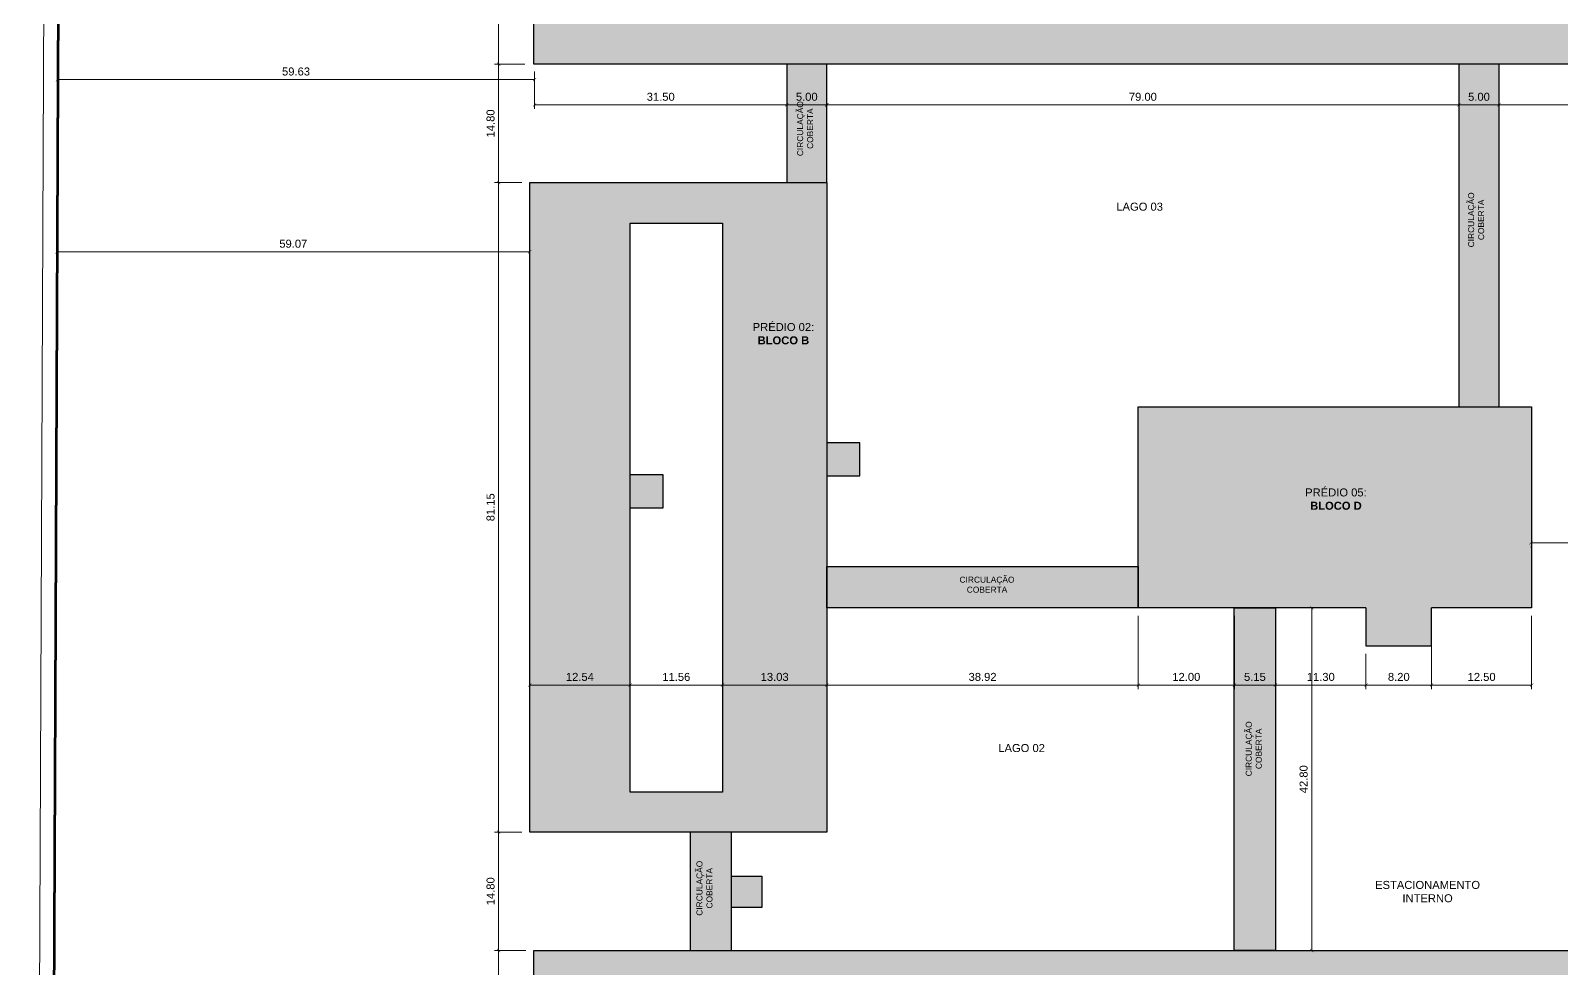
# Model space of a CAD drawing. Header units: millimetres. Extents: x 2511455 to 2519478, y 9208626 to 9211874.
# Drawn here: x 2511454.7 to 2511646, y 9208710.5 to 9208827.7 of the extents above; entities that cross this region are included whole.
import ezdxf

# ---------------------------------------------------------------- set-up
doc = ezdxf.new("R2010")
doc.units = ezdxf.units.MM
doc.header["$PDMODE"] = 3
doc.header["$PDSIZE"] = 0.2
doc.layers.add('2prancha', color=4, linetype='Continuous', lineweight=18)
for name, color, linetype in [('COTA 1 100', 2, 'Continuous'), ('HACHURA', 93, 'Continuous'), ('PENA 01', 1, 'Continuous'), ('PENA 02', 2, 'Continuous'), ('PENA 06', 6, 'Continuous'), ('terreno antigo', 9, 'Continuous'), ('TO-LIMITE TOP', 5, 'Continuous')]:
    doc.layers.add(name, color=color, linetype=linetype)
doc.styles.add('Luana', font='arial.ttf')
doc.dimstyles.new('arial 500', dxfattribs={"dimscale": 5, "dimtxt": 0.2, "dimasz": 0.08, "dimexe": 0.1, "dimexo": 0.2, "dimgap": 0.1, "dimtad": 1, "dimzin": 4, "dimdsep": 46, "dimtxsty": 'Luana', "dimblk": 'ARCHTICK', "dimcen": 0, "dimclrd": 7, "dimclre": 7, "dimclrt": 256, "dimadec": 0, "dimazin": 0, "dimtfac": 1, "dimtix": 1, "dimtmove": 0, "dimatfit": 3, "dimldrblk": 'CLOSEDBLANK', "dimfxl": 0, "dimlwd": 5, "dimlwe": 5, "dimarcsym": 0})

# ---------------------------------------------------------------- blocks, each defined once
blk = doc.blocks.new('_ArchTick')
at = {"color": 0, "linetype": 'ByBlock', "const_width": 0.15}
blk.add_lwpolyline([(-0.5, -0.5), (0.5, 0.5)], dxfattribs=at)
blk = doc.blocks.new('*D258')
at = {"layer": 'COTA 1 100', "color": 7, "lineweight": 5}
for p, q in [((2511516.55, 9208712.78), (2511512.67, 9208712.78)), ((2511513.17, 9208688.53), (2511513.17, 9208712.78)), ((2511516.55, 9208688.53), (2511512.67, 9208688.53))]:
    blk.add_line(p, q, dxfattribs=at)
at = {"layer": 'Defpoints', "color": 0}
for p in [(2511513.17, 9208712.78), (2511517.55, 9208712.78), (2511517.55, 9208688.53)]:
    blk.add_point(p, dxfattribs=at)
at = {"layer": 'COTA 1 100', "color": 7, "lineweight": 5, "xscale": 0.4, "yscale": 0.4, "zscale": 0.4}
for p, rotation in [((2511513.17, 9208712.78), 90), ((2511513.17, 9208688.53), 270)]:
    blk.add_blockref('_ArchTick', p, dxfattribs=dict(at, rotation=rotation))
at = {"layer": 'COTA 1 100', "insert": (2511512.16, 9208700.66), "char_height": 1, "attachment_point": 5, "rotation": 90, "style": 'Luana'}
blk.add_mtext('24.25', dxfattribs=at)
blk = doc.blocks.new('_ClosedBlank')
at = {"layer": '2prancha', "color": 0, "lineweight": -2}
for p, q in [((-1, 0.17), (0, 0)), ((-1, 0.17), (-1, -0.17)), ((0, 0), (-1, -0.17))]:
    blk.add_line(p, q, dxfattribs=at)
blk = doc.blocks.new('*D259')
at = {"layer": 'COTA 1 100', "color": 7, "lineweight": 5}
for p, q in [((2511516.05, 9208727.58), (2511512.67, 9208727.58)), ((2511513.17, 9208712.78), (2511513.17, 9208727.58)), ((2511516.55, 9208712.78), (2511512.67, 9208712.78))]:
    blk.add_line(p, q, dxfattribs=at)
at = {"layer": 'Defpoints', "color": 0}
for p in [(2511513.17, 9208727.58), (2511517.05, 9208727.58), (2511517.55, 9208712.78)]:
    blk.add_point(p, dxfattribs=at)
at = {"layer": 'COTA 1 100', "color": 7, "lineweight": 5, "xscale": 0.4, "yscale": 0.4, "zscale": 0.4}
for p, rotation in [((2511513.17, 9208727.58), 90), ((2511513.17, 9208712.78), 270)]:
    blk.add_blockref('_ArchTick', p, dxfattribs=dict(at, rotation=rotation))
at = {"layer": 'COTA 1 100', "insert": (2511512.16, 9208720.18), "char_height": 1, "attachment_point": 5, "rotation": 90, "style": 'Luana'}
blk.add_mtext('14.80', dxfattribs=at)
blk = doc.blocks.new('*D260')
at = {"layer": 'COTA 1 100', "color": 7, "lineweight": 5}
for p, q in [((2511516.05, 9208808.73), (2511512.67, 9208808.73)), ((2511513.17, 9208727.58), (2511513.17, 9208808.73)), ((2511516.05, 9208727.58), (2511512.67, 9208727.58))]:
    blk.add_line(p, q, dxfattribs=at)
at = {"layer": 'Defpoints', "color": 0}
for p in [(2511513.17, 9208808.73), (2511517.05, 9208808.73), (2511517.05, 9208727.58)]:
    blk.add_point(p, dxfattribs=at)
at = {"layer": 'COTA 1 100', "color": 7, "lineweight": 5, "xscale": 0.4, "yscale": 0.4, "zscale": 0.4}
for p, rotation in [((2511513.17, 9208808.73), 90), ((2511513.17, 9208727.58), 270)]:
    blk.add_blockref('_ArchTick', p, dxfattribs=dict(at, rotation=rotation))
at = {"layer": 'COTA 1 100', "insert": (2511512.16, 9208768.16), "char_height": 1, "attachment_point": 5, "rotation": 90, "style": 'Luana'}
blk.add_mtext('81.15', dxfattribs=at)
blk = doc.blocks.new('*D261')
at = {"layer": 'COTA 1 100', "color": 7, "lineweight": 5}
for p, q in [((2511516.46, 9208823.53), (2511512.67, 9208823.53)), ((2511513.17, 9208808.73), (2511513.17, 9208823.53)), ((2511516.05, 9208808.73), (2511512.67, 9208808.73))]:
    blk.add_line(p, q, dxfattribs=at)
at = {"layer": 'Defpoints', "color": 0}
for p in [(2511513.17, 9208823.53), (2511517.46, 9208823.53), (2511517.05, 9208808.73)]:
    blk.add_point(p, dxfattribs=at)
at = {"layer": 'COTA 1 100', "color": 7, "lineweight": 5, "xscale": 0.4, "yscale": 0.4, "zscale": 0.4}
for p, rotation in [((2511513.17, 9208823.53), 90), ((2511513.17, 9208808.73), 270)]:
    blk.add_blockref('_ArchTick', p, dxfattribs=dict(at, rotation=rotation))
at = {"layer": 'COTA 1 100', "insert": (2511512.16, 9208816.13), "char_height": 1, "attachment_point": 5, "rotation": 90, "style": 'Luana'}
blk.add_mtext('14.80', dxfattribs=at)
blk = doc.blocks.new('*D262')
at = {"layer": 'COTA 1 100', "color": 7, "lineweight": 5}
for p, q in [((2511516.55, 9208847.78), (2511512.67, 9208847.78)), ((2511513.17, 9208823.53), (2511513.17, 9208847.78)), ((2511516.46, 9208823.53), (2511512.67, 9208823.53))]:
    blk.add_line(p, q, dxfattribs=at)
at = {"layer": 'Defpoints', "color": 0}
for p in [(2511513.17, 9208847.78), (2511517.55, 9208847.78), (2511517.46, 9208823.53)]:
    blk.add_point(p, dxfattribs=at)
at = {"layer": 'COTA 1 100', "color": 7, "lineweight": 5, "xscale": 0.4, "yscale": 0.4, "zscale": 0.4}
for p, rotation in [((2511513.17, 9208847.78), 90), ((2511513.17, 9208823.53), 270)]:
    blk.add_blockref('_ArchTick', p, dxfattribs=dict(at, rotation=rotation))
at = {"layer": 'COTA 1 100', "insert": (2511512.16, 9208835.65), "char_height": 1, "attachment_point": 5, "rotation": 90, "style": 'Luana'}
blk.add_mtext('24.25', dxfattribs=at)
blk = doc.blocks.new('*D276')
at = {"layer": 'COTA 1 100', "color": 7, "lineweight": 5}
for p, q in [((2511611.25, 9208755.58), (2511615.27, 9208755.58)), ((2511614.77, 9208712.78), (2511614.77, 9208755.58)), ((2511611.22, 9208712.78), (2511615.27, 9208712.78))]:
    blk.add_line(p, q, dxfattribs=at)
at = {"layer": 'Defpoints', "color": 0}
for p in [(2511610.25, 9208755.58), (2511614.77, 9208755.58), (2511610.22, 9208712.78)]:
    blk.add_point(p, dxfattribs=at)
at = {"layer": 'COTA 1 100', "color": 7, "lineweight": 5, "xscale": 0.4, "yscale": 0.4, "zscale": 0.4}
for p, rotation in [((2511614.77, 9208755.58), 90), ((2511614.77, 9208712.78), 270)]:
    blk.add_blockref('_ArchTick', p, dxfattribs=dict(at, rotation=rotation))
at = {"layer": 'COTA 1 100', "insert": (2511613.76, 9208734.18), "char_height": 1, "attachment_point": 5, "rotation": 90, "style": 'Luana'}
blk.add_mtext('42.80', dxfattribs=at)
blk = doc.blocks.new('*D277')
at = {"layer": 'COTA 1 100', "color": 7, "lineweight": 5}
for p, q in [((2511629.75, 9208754.58), (2511629.75, 9208745.45)), ((2511642.25, 9208754.58), (2511642.25, 9208745.45)), ((2511642.25, 9208745.95), (2511629.75, 9208745.95))]:
    blk.add_line(p, q, dxfattribs=at)
at = {"layer": 'Defpoints', "color": 0}
for p in [(2511629.75, 9208755.58), (2511642.25, 9208755.58), (2511629.75, 9208745.95)]:
    blk.add_point(p, dxfattribs=at)
at = {"layer": 'COTA 1 100', "color": 7, "lineweight": 5, "xscale": 0.4, "yscale": 0.4, "zscale": 0.4, "rotation": 180}
blk.add_blockref('_ArchTick', (2511629.75, 9208745.95), dxfattribs=at)
at = {"layer": 'COTA 1 100', "color": 7, "lineweight": 5, "xscale": 0.4, "yscale": 0.4, "zscale": 0.4}
blk.add_blockref('_ArchTick', (2511642.25, 9208745.95), dxfattribs=at)
at = {"layer": 'COTA 1 100', "insert": (2511636, 9208746.96), "char_height": 1, "attachment_point": 5, "style": 'Luana'}
blk.add_mtext('12.50', dxfattribs=at)
blk = doc.blocks.new('*D278')
at = {"layer": 'COTA 1 100', "color": 7, "lineweight": 5}
for p, q in [((2511629.75, 9208754.58), (2511629.75, 9208745.45)), ((2511621.55, 9208749.83), (2511621.55, 9208745.45)), ((2511629.75, 9208745.95), (2511621.55, 9208745.95))]:
    blk.add_line(p, q, dxfattribs=at)
at = {"layer": 'Defpoints', "color": 0}
for p in [(2511629.75, 9208755.58), (2511621.55, 9208750.83), (2511621.55, 9208745.95)]:
    blk.add_point(p, dxfattribs=at)
at = {"layer": 'COTA 1 100', "color": 7, "lineweight": 5, "xscale": 0.4, "yscale": 0.4, "zscale": 0.4, "rotation": 180}
blk.add_blockref('_ArchTick', (2511621.55, 9208745.95), dxfattribs=at)
at = {"layer": 'COTA 1 100', "color": 7, "lineweight": 5, "xscale": 0.4, "yscale": 0.4, "zscale": 0.4}
blk.add_blockref('_ArchTick', (2511629.75, 9208745.95), dxfattribs=at)
at = {"layer": 'COTA 1 100', "insert": (2511625.65, 9208746.96), "char_height": 1, "attachment_point": 5, "style": 'Luana'}
blk.add_mtext('8.20', dxfattribs=at)
blk = doc.blocks.new('*D279')
at = {"layer": 'COTA 1 100', "color": 7, "lineweight": 5}
for p, q in [((2511610.25, 9208754.58), (2511610.25, 9208745.45)), ((2511621.55, 9208749.83), (2511621.55, 9208745.45)), ((2511621.55, 9208745.95), (2511610.25, 9208745.95))]:
    blk.add_line(p, q, dxfattribs=at)
at = {"layer": 'Defpoints', "color": 0}
for p in [(2511610.25, 9208755.58), (2511621.55, 9208750.83), (2511610.25, 9208745.95)]:
    blk.add_point(p, dxfattribs=at)
at = {"layer": 'COTA 1 100', "color": 7, "lineweight": 5, "xscale": 0.4, "yscale": 0.4, "zscale": 0.4, "rotation": 180}
blk.add_blockref('_ArchTick', (2511610.25, 9208745.95), dxfattribs=at)
at = {"layer": 'COTA 1 100', "color": 7, "lineweight": 5, "xscale": 0.4, "yscale": 0.4, "zscale": 0.4}
blk.add_blockref('_ArchTick', (2511621.55, 9208745.95), dxfattribs=at)
at = {"layer": 'COTA 1 100', "insert": (2511615.9, 9208746.96), "char_height": 1, "attachment_point": 5, "style": 'Luana'}
blk.add_mtext('11.30', dxfattribs=at)
blk = doc.blocks.new('*D280')
at = {"layer": 'COTA 1 100', "color": 7, "lineweight": 5}
for p, q in [((2511605.1, 9208754.58), (2511605.1, 9208745.45)), ((2511610.25, 9208754.58), (2511610.25, 9208745.45)), ((2511610.25, 9208745.95), (2511605.1, 9208745.95))]:
    blk.add_line(p, q, dxfattribs=at)
at = {"layer": 'Defpoints', "color": 0}
for p in [(2511605.1, 9208755.58), (2511610.25, 9208755.58), (2511605.1, 9208745.95)]:
    blk.add_point(p, dxfattribs=at)
at = {"layer": 'COTA 1 100', "color": 7, "lineweight": 5, "xscale": 0.4, "yscale": 0.4, "zscale": 0.4, "rotation": 180}
blk.add_blockref('_ArchTick', (2511605.1, 9208745.95), dxfattribs=at)
at = {"layer": 'COTA 1 100', "color": 7, "lineweight": 5, "xscale": 0.4, "yscale": 0.4, "zscale": 0.4}
blk.add_blockref('_ArchTick', (2511610.25, 9208745.95), dxfattribs=at)
at = {"layer": 'COTA 1 100', "insert": (2511607.67, 9208746.96), "char_height": 1, "attachment_point": 5, "style": 'Luana'}
blk.add_mtext('5.15', dxfattribs=at)
blk = doc.blocks.new('*D281')
at = {"layer": 'COTA 1 100', "color": 7, "lineweight": 5}
for p, q in [((2511593.1, 9208754.58), (2511593.1, 9208745.45)), ((2511605.1, 9208754.58), (2511605.1, 9208745.45)), ((2511605.1, 9208745.95), (2511593.1, 9208745.95))]:
    blk.add_line(p, q, dxfattribs=at)
at = {"layer": 'Defpoints', "color": 0}
for p in [(2511593.1, 9208755.58), (2511605.1, 9208755.58), (2511593.1, 9208745.95)]:
    blk.add_point(p, dxfattribs=at)
at = {"layer": 'COTA 1 100', "color": 7, "lineweight": 5, "xscale": 0.4, "yscale": 0.4, "zscale": 0.4, "rotation": 180}
blk.add_blockref('_ArchTick', (2511593.1, 9208745.95), dxfattribs=at)
at = {"layer": 'COTA 1 100', "color": 7, "lineweight": 5, "xscale": 0.4, "yscale": 0.4, "zscale": 0.4}
blk.add_blockref('_ArchTick', (2511605.1, 9208745.95), dxfattribs=at)
at = {"layer": 'COTA 1 100', "insert": (2511599.1, 9208746.96), "char_height": 1, "attachment_point": 5, "style": 'Luana'}
blk.add_mtext('12.00', dxfattribs=at)
blk = doc.blocks.new('*D282')
at = {"layer": 'COTA 1 100', "color": 7, "lineweight": 5}
for p, q in [((2511554.17, 9208754.58), (2511554.17, 9208745.45)), ((2511593.1, 9208754.58), (2511593.1, 9208745.45)), ((2511593.1, 9208745.95), (2511554.17, 9208745.95))]:
    blk.add_line(p, q, dxfattribs=at)
at = {"layer": 'Defpoints', "color": 0}
for p in [(2511554.17, 9208755.58), (2511593.1, 9208755.58), (2511554.17, 9208745.95)]:
    blk.add_point(p, dxfattribs=at)
at = {"layer": 'COTA 1 100', "color": 7, "lineweight": 5, "xscale": 0.4, "yscale": 0.4, "zscale": 0.4, "rotation": 180}
blk.add_blockref('_ArchTick', (2511554.17, 9208745.95), dxfattribs=at)
at = {"layer": 'COTA 1 100', "color": 7, "lineweight": 5, "xscale": 0.4, "yscale": 0.4, "zscale": 0.4}
blk.add_blockref('_ArchTick', (2511593.1, 9208745.95), dxfattribs=at)
at = {"layer": 'COTA 1 100', "insert": (2511573.64, 9208746.96), "char_height": 1, "attachment_point": 5, "style": 'Luana'}
blk.add_mtext('38.92', dxfattribs=at)
blk = doc.blocks.new('*D283')
at = {"layer": 'COTA 1 100', "color": 7, "lineweight": 5}
for p, q in [((2511554.17, 9208754.58), (2511554.17, 9208745.45)), ((2511541.15, 9208733.58), (2511541.15, 9208746.45)), ((2511554.17, 9208745.95), (2511541.15, 9208745.95))]:
    blk.add_line(p, q, dxfattribs=at)
at = {"layer": 'Defpoints', "color": 0}
for p in [(2511554.17, 9208755.58), (2511541.15, 9208745.95), (2511541.15, 9208732.58)]:
    blk.add_point(p, dxfattribs=at)
at = {"layer": 'COTA 1 100', "color": 7, "lineweight": 5, "xscale": 0.4, "yscale": 0.4, "zscale": 0.4, "rotation": 180}
blk.add_blockref('_ArchTick', (2511541.15, 9208745.95), dxfattribs=at)
at = {"layer": 'COTA 1 100', "color": 7, "lineweight": 5, "xscale": 0.4, "yscale": 0.4, "zscale": 0.4}
blk.add_blockref('_ArchTick', (2511554.17, 9208745.95), dxfattribs=at)
at = {"layer": 'COTA 1 100', "insert": (2511547.66, 9208746.96), "char_height": 1, "attachment_point": 5, "style": 'Luana'}
blk.add_mtext('13.03', dxfattribs=at)
blk = doc.blocks.new('*D284')
at = {"layer": 'COTA 1 100', "color": 7, "lineweight": 5}
for p, q in [((2511529.58, 9208733.58), (2511529.58, 9208746.45)), ((2511541.15, 9208745.95), (2511529.58, 9208745.95)), ((2511541.15, 9208733.58), (2511541.15, 9208746.45))]:
    blk.add_line(p, q, dxfattribs=at)
at = {"layer": 'Defpoints', "color": 0}
for p in [(2511529.58, 9208745.95), (2511529.58, 9208732.58), (2511541.15, 9208732.58)]:
    blk.add_point(p, dxfattribs=at)
at = {"layer": 'COTA 1 100', "color": 7, "lineweight": 5, "xscale": 0.4, "yscale": 0.4, "zscale": 0.4, "rotation": 180}
blk.add_blockref('_ArchTick', (2511529.58, 9208745.95), dxfattribs=at)
at = {"layer": 'COTA 1 100', "color": 7, "lineweight": 5, "xscale": 0.4, "yscale": 0.4, "zscale": 0.4}
blk.add_blockref('_ArchTick', (2511541.15, 9208745.95), dxfattribs=at)
at = {"layer": 'COTA 1 100', "insert": (2511535.37, 9208746.96), "char_height": 1, "attachment_point": 5, "style": 'Luana'}
blk.add_mtext('11.56', dxfattribs=at)
blk = doc.blocks.new('*D285')
at = {"layer": 'COTA 1 100', "color": 7, "lineweight": 5}
for p, q in [((2511517.05, 9208728.58), (2511517.05, 9208746.45)), ((2511529.58, 9208745.95), (2511517.05, 9208745.95)), ((2511529.58, 9208733.58), (2511529.58, 9208746.45))]:
    blk.add_line(p, q, dxfattribs=at)
at = {"layer": 'Defpoints', "color": 0}
for p in [(2511517.05, 9208745.95), (2511529.58, 9208732.58), (2511517.05, 9208727.58)]:
    blk.add_point(p, dxfattribs=at)
at = {"layer": 'COTA 1 100', "color": 7, "lineweight": 5, "xscale": 0.4, "yscale": 0.4, "zscale": 0.4, "rotation": 180}
blk.add_blockref('_ArchTick', (2511517.05, 9208745.95), dxfattribs=at)
at = {"layer": 'COTA 1 100', "color": 7, "lineweight": 5, "xscale": 0.4, "yscale": 0.4, "zscale": 0.4}
blk.add_blockref('_ArchTick', (2511529.58, 9208745.95), dxfattribs=at)
at = {"layer": 'COTA 1 100', "insert": (2511523.32, 9208746.96), "char_height": 1, "attachment_point": 5, "style": 'Luana'}
blk.add_mtext('12.54', dxfattribs=at)
blk = doc.blocks.new('*D288')
at = {"layer": 'COTA 1 100', "color": 7, "lineweight": 5}
for p, q in [((2511638.17, 9208822.53), (2511638.17, 9208817.94)), ((2511669.8, 9208822.53), (2511669.8, 9208817.94)), ((2511669.8, 9208818.44), (2511638.17, 9208818.44))]:
    blk.add_line(p, q, dxfattribs=at)
at = {"layer": 'Defpoints', "color": 0}
for p in [(2511638.17, 9208823.53), (2511669.8, 9208823.53), (2511638.17, 9208818.44)]:
    blk.add_point(p, dxfattribs=at)
at = {"layer": 'COTA 1 100', "color": 7, "lineweight": 5, "xscale": 0.4, "yscale": 0.4, "zscale": 0.4, "rotation": 180}
blk.add_blockref('_ArchTick', (2511638.17, 9208818.44), dxfattribs=at)
at = {"layer": 'COTA 1 100', "color": 7, "lineweight": 5, "xscale": 0.4, "yscale": 0.4, "zscale": 0.4}
blk.add_blockref('_ArchTick', (2511669.8, 9208818.44), dxfattribs=at)
at = {"layer": 'COTA 1 100', "insert": (2511653.99, 9208819.45), "char_height": 1, "attachment_point": 5, "style": 'Luana'}
blk.add_mtext('31.63', dxfattribs=at)
blk = doc.blocks.new('*D289')
at = {"layer": 'COTA 1 100', "color": 7, "lineweight": 5}
for p, q in [((2511633.17, 9208822.53), (2511633.17, 9208817.94)), ((2511638.17, 9208822.53), (2511638.17, 9208817.94)), ((2511638.17, 9208818.44), (2511633.17, 9208818.44))]:
    blk.add_line(p, q, dxfattribs=at)
at = {"layer": 'Defpoints', "color": 0}
for p in [(2511633.17, 9208823.53), (2511638.17, 9208823.53), (2511633.17, 9208818.44)]:
    blk.add_point(p, dxfattribs=at)
at = {"layer": 'COTA 1 100', "color": 7, "lineweight": 5, "xscale": 0.4, "yscale": 0.4, "zscale": 0.4, "rotation": 180}
blk.add_blockref('_ArchTick', (2511633.17, 9208818.44), dxfattribs=at)
at = {"layer": 'COTA 1 100', "color": 7, "lineweight": 5, "xscale": 0.4, "yscale": 0.4, "zscale": 0.4}
blk.add_blockref('_ArchTick', (2511638.17, 9208818.44), dxfattribs=at)
at = {"layer": 'COTA 1 100', "insert": (2511635.67, 9208819.45), "char_height": 1, "attachment_point": 5, "style": 'Luana'}
blk.add_mtext('5.00', dxfattribs=at)
blk = doc.blocks.new('*D290')
at = {"layer": 'COTA 1 100', "color": 7, "lineweight": 5}
for p, q in [((2511633.17, 9208822.53), (2511633.17, 9208817.94)), ((2511554.17, 9208822.1), (2511554.17, 9208817.94)), ((2511633.17, 9208818.44), (2511554.17, 9208818.44))]:
    blk.add_line(p, q, dxfattribs=at)
at = {"layer": 'Defpoints', "color": 0}
for p in [(2511554.17, 9208823.1), (2511633.17, 9208823.53), (2511554.17, 9208818.44)]:
    blk.add_point(p, dxfattribs=at)
at = {"layer": 'COTA 1 100', "color": 7, "lineweight": 5, "xscale": 0.4, "yscale": 0.4, "zscale": 0.4, "rotation": 180}
blk.add_blockref('_ArchTick', (2511554.17, 9208818.44), dxfattribs=at)
at = {"layer": 'COTA 1 100', "color": 7, "lineweight": 5, "xscale": 0.4, "yscale": 0.4, "zscale": 0.4}
blk.add_blockref('_ArchTick', (2511633.17, 9208818.44), dxfattribs=at)
at = {"layer": 'COTA 1 100', "insert": (2511593.67, 9208819.45), "char_height": 1, "attachment_point": 5, "style": 'Luana'}
blk.add_mtext('79.00', dxfattribs=at)
blk = doc.blocks.new('*D341')
at = {"layer": 'COTA 1 100', "color": 7, "lineweight": 5}
for p, q in [((2511457.97, 9208807.63), (2511457.97, 9208799.58)), ((2511517.05, 9208807.63), (2511517.05, 9208799.58)), ((2511517.05, 9208800.08), (2511457.97, 9208800.08))]:
    blk.add_line(p, q, dxfattribs=at)
at = {"layer": 'Defpoints', "color": 0}
for p in [(2511457.97, 9208808.63), (2511517.05, 9208808.63), (2511457.97, 9208800.08)]:
    blk.add_point(p, dxfattribs=at)
at = {"layer": 'COTA 1 100', "color": 7, "lineweight": 5, "xscale": 0.4, "yscale": 0.4, "zscale": 0.4, "rotation": 180}
blk.add_blockref('_ArchTick', (2511457.97, 9208800.08), dxfattribs=at)
at = {"layer": 'COTA 1 100', "color": 7, "lineweight": 5, "xscale": 0.4, "yscale": 0.4, "zscale": 0.4}
blk.add_blockref('_ArchTick', (2511517.05, 9208800.08), dxfattribs=at)
at = {"layer": 'COTA 1 100', "insert": (2511487.51, 9208801.09), "char_height": 1, "attachment_point": 5, "style": 'Luana'}
blk.add_mtext('59.07', dxfattribs=at)
blk = doc.blocks.new('*D342')
at = {"layer": 'COTA 1 100', "color": 7, "lineweight": 5}
for p, q in [((2511458.04, 9208822.86), (2511458.04, 9208821.1)), ((2511517.67, 9208822.61), (2511517.67, 9208821.1)), ((2511517.67, 9208821.6), (2511458.04, 9208821.6))]:
    blk.add_line(p, q, dxfattribs=at)
at = {"layer": 'Defpoints', "color": 0}
for p in [(2511458.04, 9208823.86), (2511517.67, 9208823.61), (2511458.04, 9208821.6)]:
    blk.add_point(p, dxfattribs=at)
at = {"layer": 'COTA 1 100', "color": 7, "lineweight": 5, "xscale": 0.4, "yscale": 0.4, "zscale": 0.4, "rotation": 180}
blk.add_blockref('_ArchTick', (2511458.04, 9208821.6), dxfattribs=at)
at = {"layer": 'COTA 1 100', "color": 7, "lineweight": 5, "xscale": 0.4, "yscale": 0.4, "zscale": 0.4}
blk.add_blockref('_ArchTick', (2511517.67, 9208821.6), dxfattribs=at)
at = {"layer": 'COTA 1 100', "insert": (2511487.85, 9208822.61), "char_height": 1, "attachment_point": 5, "style": 'Luana'}
blk.add_mtext('59.63', dxfattribs=at)
blk = doc.blocks.new('*D345')
at = {"layer": 'COTA 1 100', "color": 7, "lineweight": 5}
for p, q in [((2511669.05, 9208763.72), (2511642.17, 9208763.72)), ((2511642.17, 9208763.16), (2511642.17, 9208763.22)), ((2511669.05, 9208764.16), (2511669.05, 9208763.22))]:
    blk.add_line(p, q, dxfattribs=at)
at = {"layer": 'Defpoints', "color": 0}
for p in [(2511669.05, 9208765.16), (2511642.17, 9208764.16), (2511642.17, 9208763.72)]:
    blk.add_point(p, dxfattribs=at)
at = {"layer": 'COTA 1 100', "color": 7, "lineweight": 5, "xscale": 0.4, "yscale": 0.4, "zscale": 0.4, "rotation": 180}
blk.add_blockref('_ArchTick', (2511642.17, 9208763.72), dxfattribs=at)
at = {"layer": 'COTA 1 100', "color": 7, "lineweight": 5, "xscale": 0.4, "yscale": 0.4, "zscale": 0.4}
blk.add_blockref('_ArchTick', (2511669.05, 9208763.72), dxfattribs=at)
at = {"layer": 'COTA 1 100', "insert": (2511655.61, 9208764.73), "char_height": 1, "attachment_point": 5, "style": 'Luana'}
blk.add_mtext('26.88', dxfattribs=at)
blk = doc.blocks.new('*D346')
at = {"layer": 'COTA 1 100', "color": 7, "lineweight": 5}
for p, q in [((2511455.55, 9208647.46), (2511457.17, 9209025.02)), ((2511457.9, 9209025.01), (2511456.67, 9209025.02)), ((2511456.28, 9208647.45), (2511455.05, 9208647.46))]:
    blk.add_line(p, q, dxfattribs=at)
at = {"layer": 'Defpoints', "color": 0}
for p in [(2511457.17, 9209025.02), (2511458.9, 9209025.01), (2511457.28, 9208647.45)]:
    blk.add_point(p, dxfattribs=at)
at = {"layer": 'COTA 1 100', "color": 7, "lineweight": 5, "xscale": 0.4, "yscale": 0.4, "zscale": 0.4}
for p, rotation in [((2511457.17, 9209025.02), 89.75414875555012), ((2511455.55, 9208647.46), 269.7541487555501)]:
    blk.add_blockref('_ArchTick', p, dxfattribs=dict(at, rotation=rotation))
at = {"layer": 'COTA 1 100', "insert": (2511455.35, 9208836.24), "char_height": 1, "attachment_point": 5, "rotation": 89.7541, "style": 'Luana'}
blk.add_mtext('377.56', dxfattribs=at)
blk = doc.blocks.new('*D1945')
at = {"layer": 'COTA 1 100', "color": 7, "lineweight": 5}
for p, q in [((2511549.17, 9208822.53), (2511549.17, 9208817.94)), ((2511554.17, 9208822.1), (2511554.17, 9208817.94)), ((2511554.17, 9208818.44), (2511549.17, 9208818.44))]:
    blk.add_line(p, q, dxfattribs=at)
at = {"layer": 'Defpoints', "color": 0}
for p in [(2511549.17, 9208823.53), (2511554.17, 9208823.1), (2511549.17, 9208818.44)]:
    blk.add_point(p, dxfattribs=at)
at = {"layer": 'COTA 1 100', "color": 7, "lineweight": 5, "xscale": 0.4, "yscale": 0.4, "zscale": 0.4, "rotation": 180}
blk.add_blockref('_ArchTick', (2511549.17, 9208818.44), dxfattribs=at)
at = {"layer": 'COTA 1 100', "color": 7, "lineweight": 5, "xscale": 0.4, "yscale": 0.4, "zscale": 0.4}
blk.add_blockref('_ArchTick', (2511554.17, 9208818.44), dxfattribs=at)
at = {"layer": 'COTA 1 100', "insert": (2511551.67, 9208819.45), "char_height": 1, "attachment_point": 5, "style": 'Luana'}
blk.add_mtext('5.00', dxfattribs=at)
blk = doc.blocks.new('*D1946')
at = {"layer": 'COTA 1 100', "color": 7, "lineweight": 5}
for p, q in [((2511517.67, 9208822.61), (2511517.67, 9208817.94)), ((2511549.17, 9208822.53), (2511549.17, 9208817.94)), ((2511549.17, 9208818.44), (2511517.67, 9208818.44))]:
    blk.add_line(p, q, dxfattribs=at)
at = {"layer": 'Defpoints', "color": 0}
for p in [(2511517.67, 9208823.61), (2511549.17, 9208823.53), (2511517.67, 9208818.44)]:
    blk.add_point(p, dxfattribs=at)
at = {"layer": 'COTA 1 100', "color": 7, "lineweight": 5, "xscale": 0.4, "yscale": 0.4, "zscale": 0.4, "rotation": 180}
blk.add_blockref('_ArchTick', (2511517.67, 9208818.44), dxfattribs=at)
at = {"layer": 'COTA 1 100', "color": 7, "lineweight": 5, "xscale": 0.4, "yscale": 0.4, "zscale": 0.4}
blk.add_blockref('_ArchTick', (2511549.17, 9208818.44), dxfattribs=at)
at = {"layer": 'COTA 1 100', "insert": (2511533.42, 9208819.45), "char_height": 1, "attachment_point": 5, "style": 'Luana'}
blk.add_mtext('31.50', dxfattribs=at)

msp = doc.modelspace()

# ---------------------------------------------------------------- hatches: boundary and pattern name
at = {"layer": 'HACHURA', "true_color": 0xffffff}
h = msp.add_hatch(color=7, dxfattribs=at)
h.dxf.hatch_style = 1
h.paths.add_polyline_path([(2511690.738, 9208743.203), (2511685.969, 9208743.203), (2511685.969, 9208734.403), (2511690.738, 9208734.403)])
h.paths.add_polyline_path([(2511689.751, 9208705.607), (2511685.601, 9208705.607), (2511685.601, 9208701.607), (2511689.751, 9208701.607)])
h.paths.add_polyline_path([(2511682.253, 9208765.607), (2511669.058, 9208765.607), (2511669.058, 9208688.457), (2511682.253, 9208688.457)])
h.paths.add_polyline_path([(2511694.208, 9208793.607), (2511693.758, 9208793.607), (2511693.758, 9208797.067), (2511686.208, 9208797.067), (2511686.208, 9208797.617), (2511681.051, 9208797.617), (2511681.051, 9208793.607), (2511669.058, 9208793.607), (2511669.058, 9208776.457), (2511694.208, 9208776.457)])
h.paths.add_polyline_path([(2511693.098, 9208701.607), (2511682.253, 9208701.607), (2511682.253, 9208696.457), (2511693.098, 9208696.457)])
h.paths.add_polyline_path([(2511714.248, 9208757.682), (2511693.098, 9208757.682), (2511693.098, 9208688.532), (2511714.248, 9208688.532)])
h.paths.add_polyline_path([(2511686.403, 9208753.107), (2511682.253, 9208753.107), (2511682.253, 9208748.957), (2511686.403, 9208748.957)])
h.paths.add_polyline_path([(2511682.253, 9208776.457), (2511677.133, 9208776.457), (2511677.133, 9208765.607), (2511682.253, 9208765.607)])
edge = h.paths.add_edge_path()
edge.add_line((2511535.673, 9208658.007), (2511535.423, 9208658.007))
edge.add_line((2511535.423, 9208658.007), (2511535.423, 9208656.863))
edge.add_line((2511535.423, 9208656.863), (2511535.423, 9208656.358))
edge.add_line((2511535.423, 9208656.358), (2511526.892, 9208656.357))
edge.add_line((2511526.892, 9208656.357), (2511526.894, 9208656.858))
edge.add_arc((2511526.541, 9208657.531), 0.76, 297.61317, 588.90194)
edge.add_line((2511526.042, 9208656.958), (2511526.041, 9208656.358))
edge.add_line((2511526.041, 9208656.358), (2511517.525, 9208656.358))
edge.add_line((2511517.525, 9208656.358), (2511517.525, 9208658.008))
edge.add_line((2511517.525, 9208658.008), (2511517.275, 9208658.008))
edge.add_line((2511517.275, 9208658.008), (2511517.275, 9208650.858))
edge.add_line((2511517.275, 9208650.858), (2511526.925, 9208650.858))
edge.add_line((2511526.925, 9208650.858), (2511535.673, 9208650.858))
edge.add_line((2511535.673, 9208650.858), (2511535.673, 9208658.007))
h.paths.add_polyline_path([(2511665.921, 9208654.932), (2511663.621, 9208654.932), (2511663.621, 9208652.782), (2511665.921, 9208652.782)])
h.paths.add_polyline_path([(2511600.52, 9209023.472), (2511580.52, 9209023.472), (2511580.52, 9208987.602), (2511600.52, 9208987.602)])
h.paths.add_polyline_path([(2511630.62, 9209023.472), (2511610.62, 9209023.472), (2511610.62, 9208987.572), (2511630.62, 9208987.572)])
h.paths.add_polyline_path([(2511600.27, 9208987.602), (2511580.77, 9208987.602), (2511580.77, 9208960.002), (2511600.27, 9208960.002)])
h.paths.add_polyline_path([(2511630.62, 9208985.572), (2511610.62, 9208985.572), (2511610.62, 9208953.922), (2511630.62, 9208953.922)])
h.paths.add_polyline_path([(2511600.89, 9208951.977), (2511591.645, 9208951.977), (2511591.645, 9208927.727), (2511600.89, 9208927.727)])
h.paths.add_polyline_path([(2511600.39, 9208924.227), (2511580.14, 9208924.227), (2511580.14, 9208914.977), (2511600.39, 9208914.977)])
h.paths.add_polyline_path([(2511637.265, 9208952.947), (2511605.375, 9208952.947), (2511605.375, 9208918.381), (2511606.27, 9208918.381), (2511606.27, 9208918.426), (2511636.37, 9208918.451), (2511637.265, 9208918.381)])
h.paths.add_polyline_path([(2511637.255, 9208918.381), (2511605.385, 9208918.381), (2511605.385, 9208872.121), (2511606.245, 9208872.121), (2511606.245, 9208871.876), (2511608.47, 9208871.876), (2511608.47, 9208866.101), (2511634.17, 9208866.101), (2511634.17, 9208871.879), (2511636.395, 9208871.879), (2511636.395, 9208872.121), (2511637.255, 9208872.121)])
edge = h.paths.add_edge_path()
edge.add_line((2511600.6, 9208902.177), (2511600.45, 9208902.177))
edge.add_line((2511600.45, 9208902.177), (2511594.01, 9208902.177))
edge.add_line((2511594.01, 9208902.177), (2511594.01, 9208903.418))
edge.add_arc((2511585.035, 9208890.195), 15.981, 55.83351, 124.18546)
edge.add_line((2511576.055, 9208903.415), (2511576.055, 9208902.137))
edge.add_line((2511576.055, 9208902.137), (2511571.255, 9208902.137))
edge.add_line((2511571.255, 9208902.137), (2511571.255, 9208897.307))
edge.add_line((2511571.255, 9208897.307), (2511574.67, 9208897.307))
edge.add_line((2511574.67, 9208897.307), (2511574.67, 9208872.577))
edge.add_line((2511574.67, 9208872.577), (2511595.54, 9208872.577))
edge.add_line((2511595.54, 9208872.577), (2511595.54, 9208871.377))
edge.add_line((2511595.54, 9208871.377), (2511602.1, 9208871.377))
edge.add_line((2511602.1, 9208871.377), (2511602.1, 9208876.817))
edge.add_line((2511602.1, 9208876.817), (2511600.6, 9208876.817))
edge.add_line((2511600.6, 9208876.817), (2511600.6, 9208878.527))
edge.add_line((2511600.6, 9208878.527), (2511600.6, 9208902.177))
h.paths.add_polyline_path([(2511711.26, 9208886.994), (2511669.17, 9208886.994), (2511669.17, 9208871.574), (2511711.26, 9208871.574)])
h.paths.add_polyline_path([(2511713.798, 9208847.777), (2511685.548, 9208847.777), (2511685.548, 9208823.527), (2511713.798, 9208823.527)])
h.paths.add_polyline_path([(2511685.548, 9208837.777), (2511669.798, 9208837.777), (2511669.798, 9208833.537), (2511685.548, 9208833.537)])
h.paths.add_polyline_path([(2511669.798, 9208847.777), (2511517.548, 9208847.777), (2511517.548, 9208823.527), (2511669.798, 9208823.527)])
h.paths.add_polyline_path([(2511638.173, 9208823.527), (2511633.173, 9208823.527), (2511633.173, 9208780.732), (2511638.173, 9208780.732)])
h.paths.add_polyline_path([(2511642.246, 9208780.732), (2511593.098, 9208780.732), (2511593.098, 9208755.582), (2511621.548, 9208755.582), (2511621.548, 9208750.832), (2511629.748, 9208750.832), (2511629.748, 9208755.582), (2511642.246, 9208755.582)])
h.paths.add_polyline_path([(2511593.098, 9208760.757), (2511554.173, 9208760.757), (2511554.173, 9208755.582), (2511593.098, 9208755.582)])
h.paths.add_polyline_path([(2511554.173, 9208808.732), (2511517.048, 9208808.732), (2511517.048, 9208727.582), (2511554.173, 9208727.582)])
h.paths.add_polyline_path([(2511541.148, 9208732.582), (2511529.585, 9208732.582), (2511529.585, 9208803.657), (2511541.148, 9208803.657)], flags=16)
h.paths.add_polyline_path([(2511542.248, 9208727.582), (2511537.094, 9208727.582), (2511537.094, 9208712.782), (2511542.248, 9208712.782)])
h.paths.add_polyline_path([(2511546.038, 9208722.086), (2511542.248, 9208722.086), (2511542.248, 9208718.136), (2511546.038, 9208718.136)])
h.paths.add_polyline_path([(2511610.248, 9208755.582), (2511605.098, 9208755.582), (2511605.098, 9208712.782), (2511610.248, 9208712.782)])
h.paths.add_polyline_path([(2511649.798, 9208712.782), (2511517.548, 9208712.782), (2511517.548, 9208688.532), (2511649.798, 9208688.532)])
h = msp.add_hatch(color=7, dxfattribs=at)
h.dxf.hatch_style = 1
h.paths.add_polyline_path([(2511549.173, 9208808.732), (2511554.173, 9208808.732), (2511554.173, 9208823.527), (2511549.173, 9208823.527)])
h = msp.add_hatch(color=7, dxfattribs=at)
h.dxf.hatch_style = 1
h.paths.add_polyline_path([(2511558.323, 9208776.232), (2511554.173, 9208776.232), (2511554.173, 9208772.082), (2511558.323, 9208772.082)])
h = msp.add_hatch(color=7, dxfattribs=at)
h.dxf.hatch_style = 1
h.paths.add_polyline_path([(2511533.735, 9208772.232), (2511529.585, 9208772.232), (2511529.585, 9208768.082), (2511533.735, 9208768.082)])
at = {"layer": 'terreno antigo'}
h = msp.add_hatch(dxfattribs=at)
h.set_pattern_fill('ANGLE', color=256, style=0)
h.set_pattern_definition([(0, (2511529.585, 9208768.082), (0, 6.985), [5.08, -1.905]), (90, (2511529.585, 9208768.082), (-6.985, 4e-16), [5.08, -1.905])])
h.paths.add_polyline_path([(2511533.735, 9208772.232), (2511529.585, 9208772.232), (2511529.585, 9208768.082), (2511533.735, 9208768.082)])

# ---------------------------------------------------------------- linework, layer by layer
at = {"layer": 'COTA 1 100'}
msp.add_lwpolyline([(2511549.173, 9208808.732), (2511554.173, 9208808.732), (2511554.173, 9208823.527), (2511549.173, 9208823.527)], close=True, dxfattribs=at)
at = {"layer": 'PENA 06'}
for p, q in [((2511537.094, 9208727.582), (2511537.094, 9208712.782)), ((2511542.248, 9208712.782), (2511542.248, 9208727.582))]:
    msp.add_line(p, q, dxfattribs=at)
for points in [[(2511517.548, 9208847.777), (2511669.798, 9208847.777), (2511669.798, 9208823.527), (2511517.548, 9208823.527)], [(2511549.173, 9208808.732), (2511554.173, 9208808.732), (2511554.173, 9208823.527), (2511549.173, 9208823.527)], [(2511638.173, 9208823.527), (2511633.173, 9208823.527), (2511633.173, 9208780.732), (2511638.173, 9208780.732)], [(2511517.048, 9208808.732), (2511554.173, 9208808.732), (2511554.173, 9208727.582), (2511517.048, 9208727.582)], [(2511541.148, 9208732.582), (2511529.585, 9208732.582), (2511529.585, 9208803.657), (2511541.148, 9208803.657)], [(2511558.323, 9208776.232), (2511554.166, 9208776.232), (2511554.166, 9208772.082), (2511558.323, 9208772.082)], [(2511533.735, 9208772.232), (2511529.579, 9208772.232), (2511529.579, 9208768.082), (2511533.735, 9208768.082)], [(2511593.098, 9208755.582), (2511554.173, 9208755.582), (2511554.173, 9208760.757), (2511593.098, 9208760.757)], [(2511605.098, 9208755.582), (2511610.248, 9208755.582), (2511610.248, 9208712.782), (2511605.098, 9208712.782)], [(2511546.038, 9208718.136), (2511542.248, 9208718.136), (2511542.248, 9208722.086), (2511546.038, 9208722.086)], [(2511517.548, 9208712.782), (2511649.798, 9208712.782), (2511649.798, 9208688.532), (2511517.548, 9208688.532)]]:
    msp.add_lwpolyline(points, close=True, dxfattribs=at)
for points in [[(2511621.548, 9208755.582), (2511593.098, 9208755.582), (2511593.098, 9208780.732), (2511642.246, 9208780.732), (2511642.246, 9208755.582), (2511629.748, 9208755.582)], [(2511621.548, 9208755.582), (2511621.548, 9208750.832), (2511629.748, 9208750.832), (2511629.748, 9208755.582)]]:
    msp.add_lwpolyline(points, dxfattribs=at)
at = {"layer": 'TO-LIMITE TOP'}
for points in [[(2511457.283, 9208647.45), (2511458.899, 9209025.009), (2511796.114, 9209028.086), (2511796.996, 9208808.237), (2511731.957, 9208809.915), (2511731.339, 9208663.573), (2511731.189, 9208663.573), (2511731.808, 9208810.069), (2511796.846, 9208808.391), (2511795.964, 9209027.935), (2511459.049, 9209024.86), (2511457.433, 9208647.45)], [(2511731.19, 9208663.646), (2511731.808, 9208810.069), (2511796.846, 9208808.391), (2511795.964, 9209027.935), (2511459.049, 9209024.86), (2511457.433, 9208647.6), (2511457.435, 9208647.6)], [(2511731.19, 9208663.646), (2511731.808, 9208810.069), (2511796.846, 9208808.391), (2511795.964, 9209027.935), (2511459.049, 9209024.86), (2511457.434, 9208647.74)]]:
    msp.add_lwpolyline(points, dxfattribs=at)

# ---------------------------------------------------------------- texts
at = {"layer": 'PENA 01', "ltscale": 0.05, "char_height": 0.75, "width": 7.2525, "attachment_point": 5, "rotation": 90, "style": 'Luana'}
for insert in [(2511551.475, 9208815.476), (2511635.319, 9208804.078), (2511607.532, 9208737.98), (2511538.893, 9208720.56)]:
    msp.add_mtext('CIRCULAÇÃO\\PCOBERTA', dxfattribs=dict(at, insert=insert))
at = {"layer": 'PENA 01', "ltscale": 0.05, "insert": (2511574.195, 9208758.487), "char_height": 0.75, "width": 7.2525, "attachment_point": 5, "style": 'Luana'}
msp.add_mtext('CIRCULAÇÃO\\PCOBERTA', dxfattribs=at)
at = {"layer": 'PENA 02', "color": 2, "ltscale": 0.05, "char_height": 1, "width": 9.67, "attachment_point": 5, "style": 'Luana'}
for s, insert in [('LAGO 03', (2511593.267, 9208805.717)), ('PRÉDIO 02: {\\fArial|b1|i0|c0|p34;BLOCO B}', (2511548.757, 9208789.844)), ('PRÉDIO 05: {\\fArial|b1|i0|c0|p34;BLOCO D}', (2511617.796, 9208769.179)), ('LAGO 02', (2511578.517, 9208738.071)), ('ESTACIONAMENTO INTERNO', (2511629.249, 9208720.134))]:
    msp.add_mtext(s, dxfattribs=dict(at, insert=insert))

# ---------------------------------------------------------------- dimensions: what is measured, and where the dimension line sits
at = {"layer": 'COTA 1 100'}
dim = msp.add_aligned_dim(p1=(2511457.279, 9208647.45), p2=(2511458.899, 9209025.009), distance=1.728, dimstyle='arial 500', override={"dimfxl": 0.18, "dimarcsym": 1}, dxfattribs=at)
dim.commit()
dim.dimension.update_dxf_attribs({"geometry": '*D346', "text_midpoint": (2511455.351, 9208836.241)})
for base, p1, p2, override, picture, middle in [((2511513.166, 9208847.777), (2511517.459, 9208823.527), (2511517.548, 9208847.777), {"dimtmove": 1}, '*D262', (2511512.156, 9208835.652)), ((2511513.166482349, 9208823.526672713), (2511517.04754245, 9208808.731672714), (2511517.458678361, 9208823.526672713), {"dimtmove": 1}, '*D261', (2511512.15590936, 9208816.129172713)), ((2511513.166, 9208808.732), (2511517.048, 9208727.582), (2511517.048, 9208808.732), {"dimtmove": 1}, '*D260', (2511512.156, 9208768.157)), ((2511614.77, 9208755.582), (2511610.223, 9208712.782), (2511610.248, 9208755.582), {"dimfxl": 0.18, "dimarcsym": 1}, '*D276', (2511613.759, 9208734.182)), ((2511513.166, 9208727.582), (2511517.548, 9208712.782), (2511517.048, 9208727.582), {"dimtmove": 1}, '*D259', (2511512.156, 9208720.182)), ((2511513.166, 9208712.782), (2511517.548, 9208688.532), (2511517.548, 9208712.782), {"dimtmove": 1}, '*D258', (2511512.156, 9208700.657))]:
    dim = msp.add_linear_dim(base=base, p1=p1, p2=p2, angle=90, dimstyle='arial 500', override=override, dxfattribs=at)
    dim.commit()
    dim.dimension.update_dxf_attribs({"geometry": picture, "text_midpoint": middle})
for base, p1, p2, override, picture, middle in [((2511458.038, 9208821.603), (2511517.672, 9208823.605), (2511458.038, 9208823.86), {"dimfxl": 0.18, "dimarcsym": 1}, '*D342', (2511487.855, 9208822.614)), ((2511517.672, 9208818.444), (2511549.173, 9208823.527), (2511517.672, 9208823.605), {"dimtmove": 1, "dimfxl": 0.18, "dimarcsym": 1}, '*D1946', (2511533.422, 9208819.455)), ((2511549.173, 9208818.444), (2511554.173, 9208823.104), (2511549.173, 9208823.527), {"dimtmove": 1, "dimfxl": 0.18, "dimarcsym": 1}, '*D1945', (2511551.673, 9208819.454)), ((2511554.173, 9208818.444), (2511633.173, 9208823.527), (2511554.173, 9208823.104), {"dimtmove": 1, "dimfxl": 0.18, "dimarcsym": 1}, '*D290', (2511593.673, 9208819.454)), ((2511633.173, 9208818.444), (2511638.173, 9208823.527), (2511633.173, 9208823.527), {"dimtmove": 1, "dimfxl": 0.18, "dimarcsym": 1}, '*D289', (2511635.673, 9208819.454)), ((2511638.17254245, 9208818.44391717), (2511669.79754245, 9208823.526672713), (2511638.17254245, 9208823.526672713), {"dimtmove": 1, "dimfxl": 0.18, "dimarcsym": 1}, '*D288', (2511653.98504245, 9208819.454831222)), ((2511457.9728, 9208800.0761), (2511517.0475, 9208808.6304), (2511457.9728, 9208808.6304), {"dimfxl": 0.18, "dimarcsym": 1}, '*D341', (2511487.5102, 9208801.0867)), ((2511642.169, 9208763.724), (2511669.048, 9208765.157), (2511642.169, 9208764.156), {"dimfxl": 0.18, "dimarcsym": 1}, '*D345', (2511655.608, 9208764.734)), ((2511541.14754245, 9208745.951649858), (2511554.17254245, 9208755.581672713), (2511541.14754245, 9208732.581672713), {"dimtmove": 1, "dimfxl": 0.18, "dimarcsym": 1}, '*D283', (2511547.66004245, 9208746.96256391)), ((2511554.1725425, 9208745.9516499), (2511593.0975424, 9208755.5816727), (2511554.1725425, 9208755.5816727), {"dimtmove": 1, "dimfxl": 0.18, "dimarcsym": 1}, '*D282', (2511573.6350424, 9208746.9625639)), ((2511593.098, 9208745.952), (2511605.098, 9208755.582), (2511593.098, 9208755.582), {"dimtmove": 1, "dimfxl": 0.18, "dimarcsym": 1}, '*D281', (2511599.098, 9208746.962)), ((2511605.098, 9208745.952), (2511610.248, 9208755.582), (2511605.098, 9208755.582), {"dimtmove": 1, "dimfxl": 0.18, "dimarcsym": 1}, '*D280', (2511607.673, 9208746.962)), ((2511610.248, 9208745.952), (2511621.548, 9208750.832), (2511610.248, 9208755.582), {"dimtmove": 1, "dimfxl": 0.18, "dimarcsym": 1}, '*D279', (2511615.898, 9208746.963)), ((2511621.548, 9208745.952), (2511629.748, 9208755.582), (2511621.548, 9208750.832), {"dimtmove": 1, "dimfxl": 0.18, "dimarcsym": 1}, '*D278', (2511625.648, 9208746.962)), ((2511629.748, 9208745.952), (2511642.246, 9208755.582), (2511629.748, 9208755.582), {"dimfxl": 0.18, "dimarcsym": 1}, '*D277', (2511635.997, 9208746.962)), ((2511517.048, 9208745.952), (2511529.585, 9208732.582), (2511517.048, 9208727.582), {"dimtmove": 1, "dimfxl": 0.18, "dimarcsym": 1}, '*D285', (2511523.316, 9208746.962)), ((2511529.585, 9208745.952), (2511541.148, 9208732.582), (2511529.585, 9208732.582), {"dimtmove": 1, "dimfxl": 0.18, "dimarcsym": 1}, '*D284', (2511535.366, 9208746.962))]:
    dim = msp.add_linear_dim(base=base, p1=p1, p2=p2, dimstyle='arial 500', override=override, dxfattribs=at)
    dim.commit()
    dim.dimension.update_dxf_attribs({"geometry": picture, "text_midpoint": middle})

doc.saveas('drawing.dxf')
